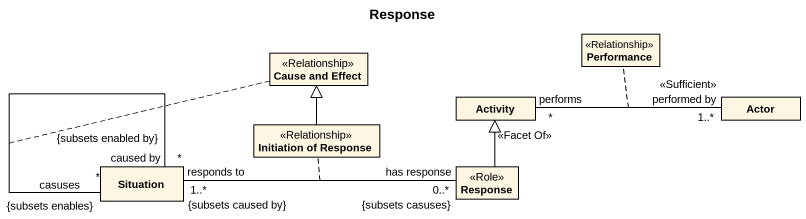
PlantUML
@startuml
title Response
hide circle
hide empty members
class Performance <<Relationship>>
class "Cause and Effect" as Cause_and_Effect <<Relationship>>
class "Initiation of Response" as Initiation_of_Response <<Relationship>>
class Activity
class "Actor" as Actor_
class Situation
class Response <<Role>>
Initiation_of_Response -up-|> Cause_and_Effect
Actor_ "performed by\n<<Sufficient>>\n1..*" -left- "performs\n*" Activity
(Actor_, Activity) .. Performance
Situation "casuses\n*\n{subsets enables}" -- "caused by\n*\n{subsets enabled by}" Situation
(Situation, Situation) .. Cause_and_Effect
Situation "1..*\n{subsets caused by}\nresponds to" -right- "0..*\nhas response\n{subsets casuses}" Response
(Situation, Response) .. Initiation_of_Response
Response -up-|> Activity : <<Facet Of>>
@enduml
